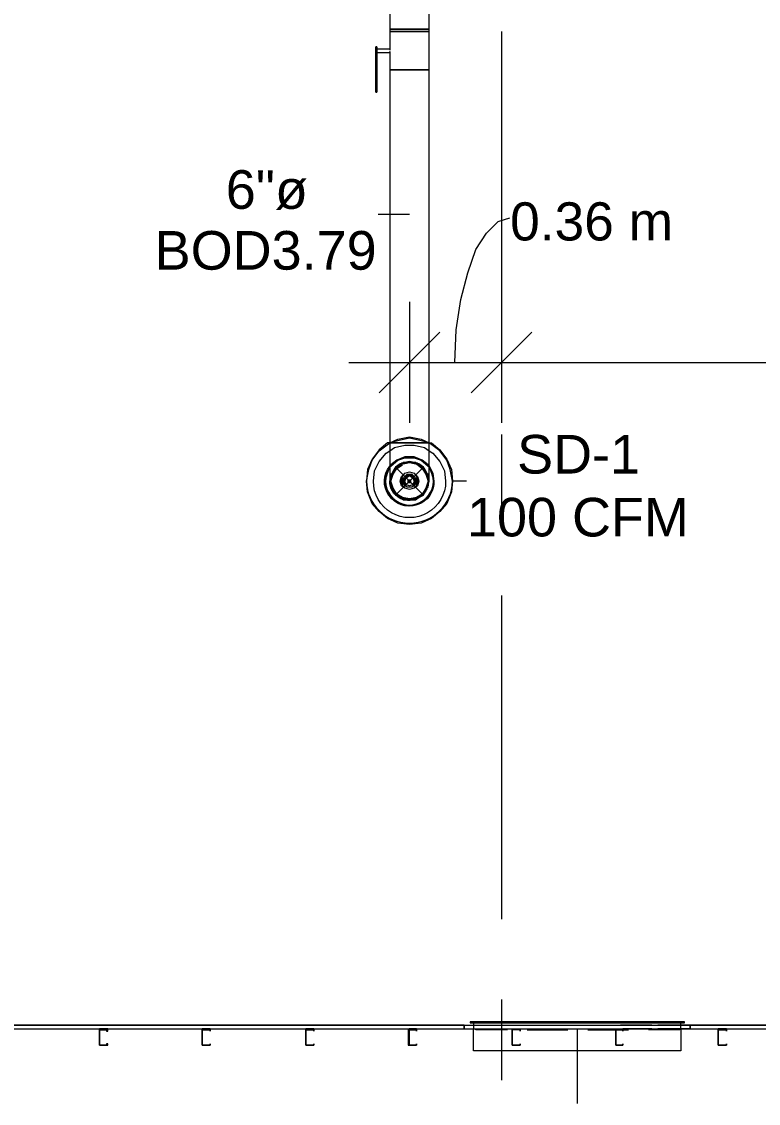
# Model space of a CAD drawing. Header units: metres. Extents: x -2 to 237, y -8 to 52.
# Drawn here: x 42.521 to 45.419, y 35.394 to 39.649 of the extents above; entities that cross this region are included whole.
import ezdxf

# ---------------------------------------------------------------- set-up
doc = ezdxf.new("R2010")
doc.units = ezdxf.units.M
doc.layers.add('HVAC - Ductos', color=5, linetype='Continuous', lineweight=0)
doc.layers.add('PDF3_Text', color=7, linetype='Continuous', lineweight=0)
doc.layers.add('PDF3_Geometry', color=7, linetype='Continuous', lineweight=0, true_color=0xaaaaaa)
doc.styles.add('PDF Helvetica', font='')
doc.styles.get('PDF Helvetica').set_extended_font_data('Helvetica')

msp = doc.modelspace()

# ---------------------------------------------------------------- linework, layer by layer
at = {"layer": 'HVAC - Ductos', "lineweight": 0}
for points in [[(43.9181, 39.5279), (43.9685, 39.5279), (43.9685, 39.4592), (43.9731, 39.4592), (43.9823, 39.4592), (43.9915, 39.4592), (44.0098, 39.4592), (44.0281, 39.4592), (44.0464, 39.4592), (44.0648, 39.4592), (44.0831, 39.4592), (44.1015, 39.4592), (44.1106, 39.4592), (44.1198, 39.4592), (44.1244, 39.4592), (44.1244, 39.6105), (44.1198, 39.6105), (44.1244, 39.6105), (44.1244, 39.6196), (44.1244, 39.7204)], [(43.9685, 39.7204), (43.9685, 39.6196), (43.9685, 39.6105), (43.9685, 39.5417), (43.9181, 39.5417), (43.9181, 39.5371)], [(43.9181, 39.5508), (43.9135, 39.5508)], [(43.9135, 39.3859), (43.9135, 39.3813), (43.9135, 39.3767), (43.9135, 39.3721), (43.9135, 39.3767), (43.9135, 39.3813), (43.9135, 39.3859), (43.9135, 39.5371), (43.9135, 39.5417), (43.9135, 39.5462), (43.9135, 39.5508), (43.9135, 39.5462), (43.9135, 39.5417), (43.9135, 39.5371)], [(43.9181, 39.5417), (43.9181, 39.5462), (43.9181, 39.5508), (43.9181, 39.5462), (43.9181, 39.5417), (43.9181, 39.5371), (43.9181, 39.3859), (43.9181, 39.3813), (43.9181, 39.3767), (43.9181, 39.3721), (43.9181, 39.3767), (43.9181, 39.3813), (43.9181, 39.3859)], [(43.9685, 39.5417), (43.9685, 39.5371)], [(43.9685, 39.5325), (43.9685, 39.5279), (43.9685, 39.5325)], [(43.9685, 39.5325), (43.9685, 39.5279), (43.9685, 39.5325)], [(43.9135, 39.3721), (43.9181, 39.3721)], [(44.0464, 38.8908), (43.9227, 38.8908)], [(44.2252, 38.3087), (44.2298, 38.4371), (44.2481, 38.5563), (44.2756, 38.6617), (44.3077, 38.7533), (44.349, 38.8175), (44.3948, 38.8633), (44.4406, 38.8771)], [(44.0464, 38.5471), (44.0464, 38.3087), (44.0464, 38.0704)], [(44.4086, 38.5471), (44.4086, 38.3087), (44.4086, 38.0704)], [(44.1656, 38.4279), (44.0464, 38.3087), (43.9273, 38.1896)], [(44.5277, 38.4279), (44.4086, 38.3087), (44.2894, 38.1896)], [(43.8081, 38.3087), (44.4086, 38.3087), (47.7774, 38.3087), (48.9048, 38.3087), (52.6036, 38.3087), (56.4857, 38.3087)], [(43.9685, 37.9605), (43.9869, 37.9742), (44.0281, 37.9833), (44.0648, 37.9833), (44.106, 37.9742), (44.1244, 37.9605)], [(44.1198, 37.8505), (44.1198, 37.8642), (44.1106, 37.8825), (44.1015, 37.8962), (44.0831, 37.91), (44.0648, 37.9146), (44.0464, 37.9192), (44.0281, 37.9146), (44.0098, 37.91), (43.9915, 37.8962), (43.9823, 37.8825), (43.9731, 37.8642), (43.9731, 37.8505)], [(44.0144, 37.7771), (43.9961, 37.7908), (43.9823, 37.8137), (43.9731, 37.8413), (43.9823, 37.8687), (43.9961, 37.8917), (44.019, 37.9054)], [(44.019, 37.91), (44.0464, 37.9146), (44.074, 37.91), (44.0969, 37.8917), (44.1106, 37.8687), (44.1198, 37.8413), (44.1106, 37.8137), (44.0969, 37.7908), (44.074, 37.7771), (44.0464, 37.7725), (44.019, 37.7771), (43.9961, 37.7908), (43.9823, 37.8092)], [(43.9823, 37.8733), (43.9961, 37.8962), (44.0144, 37.91), (44.019, 37.9146)], [(44.0235, 37.91), (44.0464, 37.9146), (44.0694, 37.91)], [(44.074, 37.9146), (44.0785, 37.91), (44.0969, 37.8962), (44.1106, 37.8733)], [(43.9731, 37.8687), (43.9777, 37.8733)], [(43.9777, 37.8183), (43.9731, 37.8413), (43.9777, 37.8687)], [(44.1152, 37.8733), (44.1198, 37.8687)], [(44.1152, 37.8687), (44.1198, 37.8413), (44.1152, 37.8183)], [(43.9777, 37.8092), (43.9777, 37.8137), (43.9731, 37.8183)], [(44.1106, 37.8092), (44.0969, 37.7908), (44.0785, 37.7771)], [(44.1198, 37.8183), (44.1152, 37.8137), (44.1152, 37.8092)], [(44.019, 37.7725), (44.0144, 37.7725)], [(44.0694, 37.7725), (44.0464, 37.7679), (44.0235, 37.7725)], [(44.0785, 37.7725), (44.074, 37.7725)], [(44.2848, 35.71), (45.1282, 35.71)], [(45.1052, 35.7145), (44.3077, 35.7145)], [(44.4314, 35.6825), (44.3077, 35.6825), (44.3077, 35.6871), (44.4314, 35.6871)], [(44.5094, 35.6871), (44.6698, 35.6871)], [(44.5094, 35.6825), (44.6698, 35.6825)], [(44.7064, 35.6825), (44.7064, 35.3937)], [(44.7477, 35.6871), (44.9081, 35.6871)], [(44.7477, 35.6825), (44.9081, 35.6825)], [(44.986, 35.6871), (45.1098, 35.6871), (45.1098, 35.6825), (44.986, 35.6825)]]:
    msp.add_lwpolyline(points, dxfattribs=at)
for points in [[(43.9731, 39.6196), (43.9685, 39.6196), (43.9731, 39.6196), (43.9823, 39.6196), (43.9915, 39.6196), (44.0098, 39.6196), (44.0281, 39.6196), (44.0464, 39.6196), (44.0648, 39.6196), (44.0831, 39.6196), (44.1015, 39.6196), (44.1106, 39.6196), (44.1198, 39.6196), (44.1244, 39.6196), (44.1198, 39.6196), (44.1244, 39.6196), (44.1198, 39.6196), (44.1106, 39.6196), (44.1015, 39.6196), (44.0831, 39.6196), (44.0648, 39.6196), (44.0464, 39.6196), (44.0281, 39.6196), (44.0098, 39.6196), (43.9915, 39.6196), (43.9823, 39.6196), (43.9731, 39.6196), (43.9685, 39.6196)], [(44.1244, 39.6105), (44.1198, 39.6105), (44.1106, 39.6105), (44.1015, 39.6105), (44.0831, 39.6105), (44.0648, 39.6105), (44.0464, 39.6105), (44.0281, 39.6105), (44.0098, 39.6105), (43.9915, 39.6105), (43.9823, 39.6105), (43.9731, 39.6105), (43.9685, 39.6105), (43.9731, 39.6105), (43.9685, 39.6105), (43.9731, 39.6105), (43.9823, 39.6105), (43.9915, 39.6105), (44.0098, 39.6105), (44.0281, 39.6105), (44.0464, 39.6105), (44.0648, 39.6105), (44.0831, 39.6105), (44.1015, 39.6105), (44.1106, 39.6105), (44.1198, 39.6105)], [(44.1244, 39.4592), (44.1198, 39.4592), (44.1106, 39.4592), (44.1015, 39.4592), (44.0831, 39.4592), (44.0648, 39.4592), (44.0464, 39.4592), (44.0281, 39.4592), (44.0098, 39.4592), (43.9915, 39.4592), (43.9823, 39.4592), (43.9731, 39.4592), (43.9685, 39.4592), (43.9685, 37.9925), (43.9731, 37.9925), (43.9823, 37.9925), (43.9915, 37.9925), (44.0098, 37.9925), (44.0281, 37.9925), (44.0464, 37.9925), (44.0648, 37.9925), (44.0831, 37.9925), (44.1015, 37.9925), (44.1106, 37.9925), (44.1198, 37.9925), (44.1244, 37.9925)], [(44.0006, 38.0063), (44.0464, 38.0154), (44.0923, 38.0063), (44.1244, 37.9925), (44.0877, 38.0017), (44.0464, 38.0109), (44.0052, 38.0017), (43.9685, 37.9925)], [(43.9731, 37.9054), (43.9961, 37.9237), (44.0281, 37.9375), (44.0648, 37.9375), (44.0969, 37.9237), (44.1198, 37.9054), (44.1244, 37.9008), (44.1198, 37.9054), (44.0969, 37.9237), (44.0648, 37.9375), (44.0281, 37.9375), (43.9961, 37.9237), (43.9731, 37.9054), (43.9685, 37.9008)], [(44.1198, 37.9008), (44.0923, 37.9237), (44.0648, 37.9329), (44.0281, 37.9329), (44.0006, 37.9237), (43.9731, 37.9008), (43.9685, 37.8962), (43.9731, 37.9008), (44.0006, 37.9237), (44.0281, 37.9329), (44.0648, 37.9329), (44.0923, 37.9237), (44.1198, 37.9008), (44.1244, 37.8962)], [(44.1198, 37.8229), (44.1106, 37.8046), (44.0969, 37.7908), (44.0831, 37.7771), (44.0648, 37.7725), (44.0464, 37.7679), (44.0281, 37.7725), (44.0098, 37.7771), (43.9961, 37.7908), (43.9823, 37.8046), (43.9731, 37.8229), (43.9731, 37.8413), (43.9731, 37.8596), (43.9823, 37.8779), (43.9961, 37.8962), (44.0098, 37.9054), (44.0281, 37.9146), (44.0464, 37.9146), (44.0648, 37.9146), (44.0831, 37.9054), (44.0969, 37.8962), (44.1106, 37.8779), (44.1198, 37.8596), (44.1198, 37.8413)], [(44.0144, 37.8596), (44.0281, 37.8733), (44.0464, 37.8779), (44.0648, 37.8733), (44.0785, 37.8596), (44.0831, 37.8413), (44.0785, 37.8229), (44.0648, 37.8137), (44.0464, 37.8092), (44.0281, 37.8137), (44.0144, 37.8229), (44.0098, 37.8413)], [(44.019, 37.8596), (44.0281, 37.8733), (44.0464, 37.8779), (44.0648, 37.8733), (44.074, 37.8596), (44.0785, 37.8413), (44.074, 37.8229), (44.0648, 37.8137), (44.0464, 37.8092), (44.0281, 37.8137), (44.019, 37.8229), (44.0144, 37.8413)], [(44.1427, 37.8413), (44.1381, 37.8733), (44.1244, 37.9008), (44.1381, 37.8733)], [(44.0235, 37.855), (44.0373, 37.8687), (44.0556, 37.8687), (44.0694, 37.855), (44.074, 37.8413), (44.0694, 37.8275), (44.0556, 37.8183), (44.0373, 37.8183), (44.0235, 37.8275), (44.019, 37.8413)], [(44.0281, 37.855), (44.0373, 37.8642), (44.0556, 37.8642), (44.0648, 37.855), (44.0694, 37.8413), (44.0648, 37.8275), (44.0556, 37.8183), (44.0373, 37.8183), (44.0281, 37.8275), (44.0235, 37.8413)], [(44.0327, 37.855), (44.0464, 37.8642), (44.0602, 37.855), (44.0648, 37.8413), (44.0602, 37.8275), (44.0464, 37.8229), (44.0327, 37.8275), (44.0281, 37.8413)], [(44.0418, 37.8459), (44.0418, 37.8413), (44.0418, 37.8459), (44.051, 37.8459), (44.051, 37.8413), (44.051, 37.8459)], [(44.051, 37.8367), (44.051, 37.8413), (44.051, 37.8367), (44.0418, 37.8367), (44.0418, 37.8413), (44.0418, 37.8367)], [(45.1282, 35.7145), (44.2848, 35.7145), (44.2848, 35.71), (44.2986, 35.71), (44.2986, 35.6871), (45.1144, 35.6871), (45.1144, 35.71), (45.1282, 35.71)], [(45.1144, 35.6871), (45.1144, 35.6), (44.2986, 35.6), (44.2986, 35.6871)]]:
    msp.add_lwpolyline(points, close=True, dxfattribs=at)
for points in [[(44.2711, 37.8413), (44.216, 37.8413), (44.2068, 37.8871), (44.1931, 37.9237), (44.1656, 37.9605), (44.129, 37.9879), (44.1244, 37.9925), (44.1336, 37.9925), (44.1656, 37.965), (44.1931, 37.9283), (44.2114, 37.8871), (44.216, 37.8413), (44.2114, 37.8), (44.1931, 37.7542), (44.1656, 37.7221), (44.1336, 37.6946), (44.0923, 37.6763), (44.0464, 37.6717), (44.0006, 37.6763), (43.9594, 37.6946), (43.9273, 37.7221), (43.8998, 37.7542), (43.8814, 37.8), (43.8769, 37.8413), (43.886, 37.8871), (43.8998, 37.9237), (43.9273, 37.9605), (43.964, 37.9879), (43.9685, 37.9925), (43.9594, 37.9925), (43.9273, 37.965), (43.8998, 37.9283), (43.8814, 37.8871), (43.8769, 37.8413, 0.973132), (44.216, 37.8413)], [(44.1244, 37.8413), (44.1244, 37.8505), (44.1244, 37.8687), (44.1244, 37.8962), (44.1244, 37.9329), (44.1244, 37.9742), (44.1244, 37.9925), (44.1198, 37.9925), (44.1106, 37.9925), (44.1015, 37.9925), (44.0831, 37.9925), (44.0648, 37.9925), (44.0464, 37.9925), (44.0281, 37.9925), (44.0098, 37.9925), (43.9915, 37.9925), (43.9823, 37.9925), (43.9731, 37.9925), (43.9685, 37.9925), (43.9685, 37.9513), (43.9685, 37.91), (43.9685, 37.8779), (43.9685, 37.855), (43.9685, 37.8413), (43.9731, 37.8505), (43.9685, 37.8413), (43.9731, 37.8229), (43.9823, 37.8046), (43.9915, 37.7863), (44.0098, 37.7771), (44.0281, 37.7679), (44.0464, 37.7679), (44.0648, 37.7679), (44.0831, 37.7771), (44.1015, 37.7863), (44.1106, 37.8046), (44.1198, 37.8229), (44.1244, 37.8413), (44.1198, 37.8505, -1.065601), (43.9685, 37.8413)], [(44.1244, 37.9605), (44.1381, 37.9513), (44.1656, 37.9192), (44.184, 37.8825), (44.1886, 37.8413, -1.008592), (43.9044, 37.8413), (43.909, 37.8825), (43.9273, 37.9192), (43.9548, 37.9513), (43.9685, 37.9605)]]:
    msp.add_lwpolyline(points, format="xyb", dxfattribs=at)
msp.add_lwpolyline([(44.1427, 37.8413, -1.018637), (43.9502, 37.8413, 1.340599), (44.1244, 37.8962), (44.1336, 37.8733), (44.1427, 37.8413, -1.404949), (43.9685, 37.9008), (43.9548, 37.8733), (43.9502, 37.8413), (43.9594, 37.8733), (43.9685, 37.8962, 1.340572)], format="xyb", close=True, dxfattribs=at)
at = {"layer": 'PDF3_Geometry', "lineweight": 0}
for points in [[(44.4086, 39.6105), (44.4086, 38.3408)], [(44.4086, 38.0246), (44.4086, 37.7083)], [(44.4086, 37.3921), (44.4086, 36.1179)], [(44.4086, 35.8017), (44.4086, 35.4854)], [(41.0398, 35.7008), (40.6364, 35.7008), (39.4173, 35.7008), (39.0139, 35.7008), (38.6793, 35.7008), (38.5877, 35.7008), (38.3768, 35.7008), (38.3768, 35.6871), (44.2619, 35.6871), (44.2619, 35.7008), (42.3506, 35.7008), (42.2635, 35.7008)], [(42.2635, 35.7008), (42.3506, 35.7008), (44.2619, 35.7008), (45.151, 35.7008), (47.3236, 35.7008), (47.3236, 35.6871), (48.2128, 35.6871), (48.2128, 35.7008)], [(44.2619, 35.7008), (44.2619, 35.6871), (45.151, 35.6871), (45.151, 35.7008)]]:
    msp.add_lwpolyline(points, dxfattribs=at)
at = {"layer": 'PDF3_Geometry', "color": 8, "lineweight": 0, "true_color": 0x808080}
msp.add_lwpolyline([(44.106, 37.8871), (44.0694, 37.9146), (44.0235, 37.9146), (43.9869, 37.8871), (43.9685, 37.8413), (43.9869, 37.7954), (44.0235, 37.7679), (44.0694, 37.7679), (44.106, 37.7954), (44.1244, 37.8413)], close=True, dxfattribs=at)
for points in [[(43.9915, 37.8962), (44.1015, 37.7863)], [(44.1015, 37.8962), (43.9915, 37.7863)]]:
    msp.add_lwpolyline(points, dxfattribs=at)
at = {"layer": 'PDF3_Geometry', "lineweight": 0}
for points in [[(42.8594, 35.6871), (42.8273, 35.6871), (42.8273, 35.6825), (42.8273, 35.6229), (42.8594, 35.6229), (42.8594, 35.6275), (42.8548, 35.6275), (42.8548, 35.6229), (42.8273, 35.6229), (42.8273, 35.6825), (42.8548, 35.6825), (42.8548, 35.6779), (42.8594, 35.6779)], [(43.2627, 35.6871), (43.2352, 35.6871), (43.2306, 35.6871), (43.2306, 35.6825), (43.2306, 35.6229), (43.2352, 35.6229), (43.2627, 35.6229), (43.2627, 35.6275), (43.2627, 35.6229), (43.2352, 35.6229), (43.2306, 35.6229), (43.2306, 35.6825), (43.2352, 35.6825), (43.2627, 35.6825), (43.2627, 35.6779)], [(43.6706, 35.6871), (43.6385, 35.6871), (43.6385, 35.6825), (43.6385, 35.6229), (43.6706, 35.6229), (43.6706, 35.6275), (43.6706, 35.6229), (43.6385, 35.6229), (43.6385, 35.6825), (43.6706, 35.6825), (43.6706, 35.6779)], [(44.074, 35.6871), (44.0464, 35.6871), (44.0418, 35.6825), (44.0418, 35.6229), (44.0464, 35.6229), (44.074, 35.6229), (44.074, 35.6275), (44.074, 35.6229), (44.0464, 35.6229), (44.0464, 35.6825), (44.074, 35.6825), (44.074, 35.6779)], [(44.4818, 35.6779), (44.4818, 35.6825), (44.4498, 35.6825), (44.4498, 35.6229), (44.4818, 35.6229), (44.4818, 35.6275), (44.4818, 35.6229), (44.4498, 35.6229), (44.4498, 35.6825), (44.4498, 35.6871), (44.4818, 35.6871)], [(44.8852, 35.6779), (44.8852, 35.6825), (44.8577, 35.6825), (44.8577, 35.6229), (44.8852, 35.6229), (44.8852, 35.6275), (44.8852, 35.6229), (44.8577, 35.6229), (44.8577, 35.6825), (44.8577, 35.6871), (44.8852, 35.6871)], [(44.876, 35.7008), (44.8806, 35.7008), (44.8898, 35.7008), (44.9036, 35.7008), (44.9219, 35.7008), (44.9356, 35.7008), (44.954, 35.7008), (44.9677, 35.7008), (44.9814, 35.7008), (44.9952, 35.7008), (44.9998, 35.7008), (44.9952, 35.7008), (44.9814, 35.7008), (44.9677, 35.7008), (44.954, 35.7008), (44.9356, 35.7008), (44.9219, 35.7008), (44.9036, 35.7008), (44.8898, 35.7008), (44.8806, 35.7008)], [(44.8852, 35.6871), (44.8898, 35.6871), (44.9036, 35.6871), (44.9219, 35.6871), (44.9356, 35.6871), (44.954, 35.6871), (44.9677, 35.6871), (44.9814, 35.6871), (44.9952, 35.6871), (44.9998, 35.6871), (44.9952, 35.6871), (44.9814, 35.6871), (44.9677, 35.6871), (44.954, 35.6871), (44.9356, 35.6871), (44.9219, 35.6871), (44.9036, 35.6871), (44.8898, 35.6871)], [(45.0227, 35.7008), (45.0318, 35.7008), (45.041, 35.7008), (45.0548, 35.7008), (45.0686, 35.7008), (45.0869, 35.7008), (45.1052, 35.7008), (45.119, 35.7008), (45.1327, 35.7008), (45.1418, 35.7008), (45.151, 35.7008), (45.1418, 35.7008), (45.1327, 35.7008), (45.119, 35.7008), (45.1052, 35.7008), (45.0869, 35.7008), (45.0686, 35.7008), (45.0548, 35.7008), (45.041, 35.7008), (45.0318, 35.7008)], [(45.0227, 35.6871), (45.0318, 35.6871), (45.041, 35.6871), (45.0548, 35.6871), (45.0686, 35.6871), (45.0869, 35.6871), (45.1052, 35.6871), (45.119, 35.6871), (45.1327, 35.6871), (45.1418, 35.6871), (45.151, 35.6871), (45.1418, 35.6871), (45.1327, 35.6871), (45.119, 35.6871), (45.1052, 35.6871), (45.0869, 35.6871), (45.0686, 35.6871), (45.0548, 35.6871), (45.041, 35.6871), (45.0318, 35.6871)], [(47.3236, 35.7008), (45.151, 35.7008), (45.151, 35.6871), (47.3236, 35.6871)], [(45.2932, 35.6871), (45.2656, 35.6871), (45.261, 35.6871), (45.261, 35.6825), (45.261, 35.6229), (45.2656, 35.6229), (45.2932, 35.6229), (45.2932, 35.6275), (45.2932, 35.6229), (45.2656, 35.6229), (45.261, 35.6229), (45.261, 35.6825), (45.2656, 35.6825), (45.2932, 35.6825), (45.2932, 35.6779)]]:
    msp.add_lwpolyline(points, close=True, dxfattribs=at)

# ---------------------------------------------------------------- texts
at = {"layer": 'PDF3_Text', "lineweight": 0, "attachment_point": 4, "style": 'PDF Helvetica'}
for s, insert, char_height in [('6"ø', (43.3238, 38.9869), 0.15195), ('0.36 m', (44.4422, 38.8624), 0.15008), ('BOD3.79', (43.0442, 38.7485), 0.15195), ('SD-1', (44.4697, 37.9464), 0.15195), ('100 CFM', (44.2726, 37.6989), 0.15195)]:
    msp.add_mtext(s, dxfattribs=dict(at, insert=insert, char_height=char_height))

doc.saveas('drawing.dxf')
